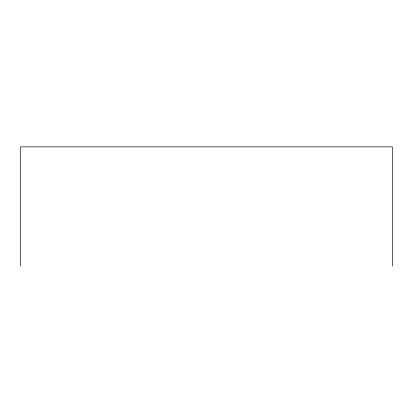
<?xml version="1.0" encoding="UTF-8"?>
<svg xmlns="http://www.w3.org/2000/svg" width="413" height="413" viewBox="0 0 413 413"><rect width="100%" height="100%" fill="white"/><g stroke="black" fill="none" stroke-linecap="round" stroke-linejoin="round"><path stroke-width="0.62" d="M392.35 266.163L392.35 146.837L20.65 146.837L20.65 266.163"/></g></svg>
